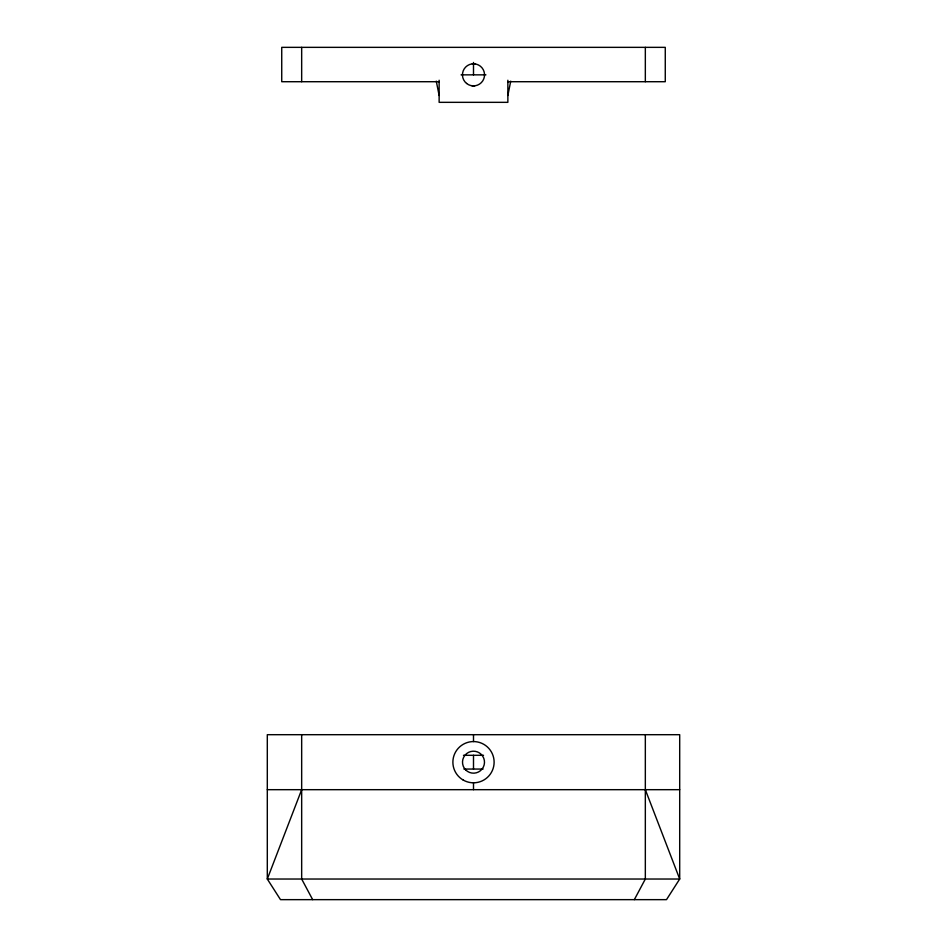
<?xml version="1.0" encoding="UTF-8"?>
<svg xmlns="http://www.w3.org/2000/svg" width="947" height="947" viewBox="0 0 947 947"><rect width="100%" height="100%" fill="white"/><g stroke="black" fill="none" stroke-linecap="round" stroke-linejoin="round"><path stroke-width="1.42" d="M507.864 95.469L510.729 81.146M301.667 789.68L267.303 879.029L280.501 899.65L666.499 899.65L679.697 879.029L679.697 734.694L267.303 734.694L267.303 879.029L679.697 879.029L645.333 789.68M634.336 899.65L645.333 879.029L645.333 734.694M461.082 74.849L485.918 74.849M439.136 81.714L281.733 81.714L281.733 47.35L665.268 47.35L665.268 81.714L507.864 81.714M463.474 755.304L483.526 755.304M463.912 769.059L483.088 769.059M267.303 789.68L679.697 789.68M472.293 63.863L475.181 63.934M471.819 85.751L474.707 85.822M312.664 899.65L301.667 879.029L301.667 734.694M436.271 81.146L439.136 95.469M645.333 47.35L645.333 81.714M507.864 80.246L507.864 102.335L439.136 102.335L439.136 80.246M473.5 62.466L473.5 74.849M473.5 734.694L473.5 741.56M473.5 755.304L473.5 769.059M473.5 782.802L473.5 789.68M301.667 47.35L301.667 81.714M466.587 83.454A11.044 11.044 0 0 0 484.414 76.518A11.044 11.044 0 0 0 469.499 64.55A11.044 11.044 0 0 0 466.587 83.454M463.19 780.044A20.621 20.621 0 0 0 494.121 762.181A20.621 20.621 0 0 0 463.19 744.33A20.621 20.621 0 0 0 463.19 780.044M465.723 769.958A10.997 10.997 0 0 0 484.118 765.034A10.997 10.997 0 0 0 470.659 751.563A10.997 10.997 0 0 0 465.723 769.958"/></g></svg>
